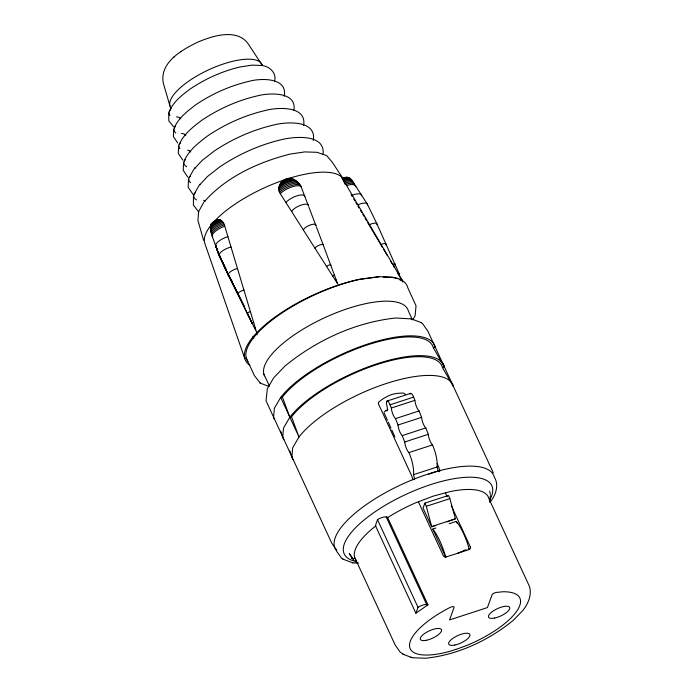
<?xml version="1.0" encoding="UTF-8"?>
<svg xmlns="http://www.w3.org/2000/svg" width="693" height="693" viewBox="0 0 693 693"><rect width="100%" height="100%" fill="white"/><g stroke="black" fill="none" stroke-linecap="round" stroke-linejoin="round"><path stroke-width="1.04" d="M489.665 491.086L490.341 494.395M168.78 112.794L168.789 120.773L173.501 126.68M173.718 129.409L173.38 136.564L177.729 143.018M178.655 146.024L178.3 153.439L182.796 160.092M183.584 162.638L183.221 170.322L187.864 177.157M188.522 179.253L188.141 187.197L192.931 194.231M193.46 195.868L193.39 205.163L198.839 212.032M274.497 81.28C277.053 73.397 269.69 66.329 262.231 65.584M284.191 96.275C288.123 77.079 260.144 78.11 248.969 81.341L248.371 81.497C229.79 85.871 212.153 93.806 196.31 104.418L195.885 104.712C187.448 111.114 178.499 117.897 174.246 127.945M293.936 110.222C296.968 90.965 268.33 92.94 257.259 95.885L256.653 96.041C237.223 100.606 218.78 108.914 202.2 120.01L201.776 120.305C192.983 126.984 183.628 134.052 179.192 144.542M303.612 125.476C307.077 105.31 277.07 107.328 265.54 110.421L264.943 110.577C244.655 115.35 225.398 124.021 208.099 135.603L207.675 135.897C198.51 142.862 188.756 150.208 184.139 161.14M313.305 140.436C316.892 119.551 285.689 121.803 273.83 124.957L273.224 125.112C252.087 130.085 232.025 139.12 213.99 151.195L202.113 160.499L193.867 169.3L189.076 177.737M323.059 154.392C325.606 133.489 293.971 136.625 282.112 139.501L281.514 139.657C259.52 144.828 238.643 154.227 219.889 166.788L207.553 176.455L198.978 185.603L194.023 194.335M291.866 179.244L291.571 178.473C283.775 176.802 275.182 186.4 280.275 193.676L337.673 283.922L323.44 245.556A4.652 1.611 -24.8 0 0 319.949 244.915A4.652 1.611 -24.8 0 0 315.012 248.302M283.827 439.76A88.271 30.561 -24.8 0 1 282.718 436.98L283.55 427.979L289.839 417.195A88.271 30.561 -24.8 0 1 377.287 363.686A88.271 30.561 -24.8 0 1 444.343 366.831L433.342 347.851A86.235 29.86 -24.8 0 0 367.836 344.785A86.235 29.86 -24.8 0 0 282.397 397.063L280.7 397.41L274.411 408.194L273.579 417.195A88.271 30.561 -24.8 0 0 274.229 419.083M292.966 459.546A88.271 30.561 -24.8 0 1 291.857 456.765L292.689 447.756L298.978 436.98A88.271 30.561 -24.8 0 1 386.425 383.463A88.271 30.561 -24.8 0 1 453.482 386.616L442.481 367.636A86.235 29.86 -24.8 0 0 376.975 364.561A86.235 29.86 -24.8 0 0 291.536 416.839L289.839 417.195L282.397 397.063M334.658 275.19L332.553 275.883M336.529 280.137L335.481 280.474M337.465 282.605L336.997 282.701M489.726 502.321L490.349 495.53M414.362 479.773A4.643 1.412 71.9 0 0 413.452 474.696L413.6 473.267A19.213 5.821 71.9 0 0 408.905 452.59A7.432 2.252 71.9 0 1 404.729 441.987L402.209 435.611A7.432 2.252 71.9 0 1 398.025 425.008L395.512 418.624A7.432 2.252 71.9 0 1 391.328 408.021L390.055 404.799A5.579 1.689 71.9 0 0 387.266 401.022A5.579 1.689 71.9 0 0 386.668 404.764L386.937 405.951A5.579 1.689 71.9 0 1 387.378 408.298L387.413 408.948A5.631 1.707 71.9 0 1 385.862 410.516L383.887 412.396M438.002 471.413A4.643 1.412 71.9 0 0 437.023 467.013L437.17 465.583A19.213 5.821 71.9 0 0 432.484 444.906A7.432 2.252 71.9 0 1 428.3 434.303L425.779 427.928A7.432 2.252 71.9 0 1 421.604 417.325L419.083 410.94A7.432 2.252 71.9 0 1 414.899 400.337L413.626 397.106A5.579 1.689 71.9 0 0 410.117 394.196M377.52 519.689L375.398 525.597L415.887 613.227L427.971 604.816L387.482 517.186L386.192 516.952A6.965 2.417 -24.8 0 0 377.52 519.689L418.009 607.319L415.887 613.227M447.106 521.838L455.44 518.797L449.878 498.622L448.414 495.46L424.844 503.144L423.068 508.09L431.73 526.845L435.836 525.511M431.73 526.845L426.308 506.306L424.844 503.144M455.613 649.558L466.909 645.4A60.395 20.911 -24.8 0 0 517.013 610.784A60.395 20.911 -24.8 0 0 502.936 591.753L495.859 592.489A3.006 1.039 -24.8 0 0 492.03 594.837L487.448 607.579L449.558 619.923L454.062 607.414A3.517 1.221 -24.8 0 0 450.623 607.233L448.847 608.056A60.395 20.911 -24.8 0 0 409.537 646.179A60.395 20.911 -24.8 0 0 452.477 650.536L455.682 649.358M169.3 111.348C173.371 101.732 181.912 95.236 189.986 89.12L190.41 88.825C205.535 78.707 222.358 71.128 240.081 66.961L252.044 65.142L261.218 65.454M203.69 202.469L198.605 211.634L197.938 220.452L203.577 240.28M412.803 319.863L415.133 315.722L416.017 305.76L407.779 287.699A88.271 30.561 -24.8 0 0 393.252 277.313L383.229 277.001M490.54 501.567C495.79 495.105 499.255 484.762 494.308 477.191A87.344 30.241 -24.8 0 0 401.801 484.381A87.344 30.241 -24.8 0 0 336.027 550.199M399.532 274.506L376.949 223.9L367.299 204.071L355.596 185.889M171.292 108.377A50.511 17.49 -24.8 0 1 207.579 70.331A50.511 17.49 -24.8 0 1 262.3 65.315L249.159 45.305C238.409 27.642 213.193 35.646 198.137 41.978C182.51 49.472 159.303 62.249 163.288 83.117L169.958 105.977M204.21 201.776C226.308 176.75 258.151 162.24 290.012 154.097L304.825 151.914L317.039 152.304L326.715 155.639L332.363 162.361L343.165 178.82M280.726 183.186L281.713 182.155A4.825 1.672 -24.8 0 1 288.392 178.716M215.792 221.032C219.395 216.814 224.194 222.366 224.783 226.204L256.471 331.912L247.392 313.652M173.822 57.181L174.645 56.54M180.691 51.776L181.254 51.343M343.425 179.859A3.915 1.351 -24.8 0 1 343.044 180.189L342.264 178.101A4.825 1.672 -24.8 0 1 346.067 177.746M402.988 281.808L342.264 178.101M401.559 279.548L402.009 279.175L401.403 279.175M433.342 347.851L435.204 347.046A88.271 30.561 -24.8 0 0 368.148 343.901A88.271 30.561 -24.8 0 0 280.7 397.41L298.978 436.98L291.536 416.839M442.481 367.636L444.343 366.831M418.39 501.784L443.338 555.777A2.322 2.14 5.3 0 0 445.504 557.094L457.536 553.335L466.017 549.644M342.437 178.257L346.621 177.036L348.822 177.677M398.518 274.211L399.731 274.099M428.473 474.289L437.993 471.006M387.066 401.056L410.646 393.373M390.055 404.799L413.626 397.106M391.328 408.021L414.899 400.337M385.862 410.516L387.915 409.84M395.512 418.624L419.083 410.94M398.025 425.008L421.604 417.325M402.209 435.611L425.779 427.928M404.729 441.987L428.3 434.303M408.905 452.59L432.484 444.906M413.452 474.696L437.023 467.013M426.308 506.306L449.878 498.622M431.86 526.481L455.44 518.797M432.761 529.071L433.974 530.647A32.519 9.858 71.9 0 1 444.958 554.426L445.755 557.181L432.761 529.071L435.836 528.066M449.159 523.726L456.332 521.387L457.545 522.964A32.519 9.858 71.9 0 1 468.529 546.742L469.326 549.497L457.536 553.335M218.971 219.456L213.34 221.786L210.845 224.211L210.967 225.364M253.759 322.358L252.321 323.111L252.538 323.553M255.379 327.728L254.885 328.317M445.504 557.103L446.11 557.025M379.045 276.862L358.801 279.444A88.591 30.674 -24.8 0 0 269.638 321.145A88.591 30.674 -24.8 0 0 249.826 365.176M358.177 563.27L352.425 562.751M418.009 607.319A6.965 2.417 -24.8 0 1 426.68 604.582L427.971 604.816M411.521 318.919L395.608 318C355.085 322.392 316.458 340.332 285.031 365.999L273.744 377.754L267.299 388.686L266.06 400.84L331.704 543.017L336.651 550.129M410.793 657.189L412.751 657.77L425.831 658.237C457.934 654.764 488.539 640.549 513.435 620.209L522.808 610.498C528.109 603.993 532.111 594.819 529.443 586.391L488.955 498.761A73.406 25.416 -24.8 0 0 450.017 491.623L433.194 496.145L415.592 502.841A73.406 25.416 -24.8 0 0 387.162 517.914M420.755 322.453L422.609 323.657L427.884 331.219L493.329 472.869M246.154 357.848L254.366 375.554L260.351 383.16M336.486 551.056L341.441 558.056L343.304 559.26M354.556 557.103L395.036 644.724L400.138 652.122L403.854 654.538M411.044 318.737L421.275 322.652M260.031 383.047L269.144 386.529M353.179 558.558L351.238 557.813L352.702 558.627M355.648 561.928L358.047 562.837M342.775 559.06L352.902 562.933M402.806 654.14L411.755 657.562M291.623 211.521A9.321 3.231 -24.8 0 1 301.412 205.007A9.321 3.231 -24.8 0 1 308.48 206.029L300.606 185.533L296.335 181.228A9.91 3.309 -24.5 0 0 288.834 180.925A9.91 3.309 -24.5 0 0 278.933 186.902M353.439 559.476L349.376 553.724L353.984 560.472M226.342 270.001L219.326 255.873L215.679 245.703L219.179 255.5L228.447 275.303L231.765 280.864M351.056 194.62L352.122 196.396M353.707 199.073L354.773 200.857M355.83 202.642L356.886 204.418M357.952 206.202L359.009 207.987M360.603 210.663L361.694 212.5M362.786 214.336L363.877 216.173M364.968 218.009L366.606 220.764M367.697 222.6L382.441 247.401M383.532 249.237L387.361 255.665M390.635 261.174L392.273 263.929M394.456 267.602L393.364 265.765A2.322 0.806 -24.8 0 0 393.901 265.497M397.73 273.12L402.919 281.843M232.579 282.207L228.3 275.026L219.144 254.643L228.162 274.74L252.243 323.475L247.444 313.401M244.508 306.566L228.24 274.367L237.968 294.568M345.357 184.65L344.057 182.19M228.162 274.74L238.427 294.802A4.652 1.611 -24.8 0 1 238.912 292.489A4.652 1.611 -24.8 0 1 244.04 290.098M226.299 269.889L219.179 255.5L215.592 245.287L219.023 255.128L228.447 275.303M237.881 293.702L247.479 313.842M412.335 319.655L408.411 311.174A78.976 27.348 -24.8 0 0 326.793 316.753A78.976 27.348 -24.8 0 0 264.501 375.866M437.101 463.513L438.452 466.441A4.643 1.412 71.9 0 1 439.683 471.76M445.374 492.87L447.184 496.794M451.264 505.63L470.322 546.872M456.332 521.387L457.224 523.319M386.192 516.952L426.68 604.582M263.799 373.943L269.023 385.247M384.329 413.383L387.413 420.244M388.297 422.202L390.939 428.083M391.814 430.041L394.906 436.911M468.84 548.414L469.178 549.402A2.33 1.958 30.2 0 0 470.322 546.864M252.954 336.278L253.794 338.201M308.853 207.016L315.965 225.788A6.973 2.417 -24.8 0 0 310.724 224.827A6.973 2.417 -24.8 0 0 303.317 229.911M316.337 226.776L323.068 244.56M219.326 255.873L212.223 236.365M289.778 450.883L291.857 456.765M280.639 431.098L282.718 436.98M244.82 358.688L204.704 243.035A76.481 26.481 -24.8 0 1 210.334 226.074M256.488 332.822L257.094 334.832M176.55 116.918A4.643 4.123 19.8 0 1 180.812 118.737M169.976 115.523A4.643 4.123 19.8 0 1 170.712 109.711M181.488 133.515A4.643 4.123 19.8 0 1 185.759 135.334M175.779 132.943A4.643 4.123 19.8 0 1 175.658 126.308M179.868 148.718A4.643 4.123 19.8 0 1 180.604 142.905M199.74 184.312A4.643 4.123 19.8 0 1 200.121 184.633M190.618 182.735A4.643 4.123 19.8 0 1 190.497 176.1M194.794 167.715A4.643 4.123 19.8 0 1 195.253 168.104M187.638 150.173A4.643 4.123 19.8 0 1 190.705 151.932M247.817 361.486A88.271 30.561 -24.8 0 1 275.909 317.177A88.271 30.561 -24.8 0 1 360.958 279.106L378.872 276.637L391.606 277.287A88.591 30.674 -24.8 0 1 397.314 278.707M186.72 166.736A4.643 4.123 19.8 0 1 185.551 159.503M399.263 279.504A88.591 30.674 -24.8 0 1 401.784 280.899M196.613 199.93A4.643 4.123 19.8 0 1 195.443 192.697M203.638 200.312A4.643 4.123 19.8 0 1 205.137 201.299M213.522 222.228A76.481 26.481 -24.8 0 1 287.69 178.768A76.481 26.481 -24.8 0 1 344.213 180.535M412.69 479.781A4.643 1.412 71.9 0 0 411.469 475.355L378.569 404.14A2.322 2.14 5.3 0 1 379.149 401.723A44.543 40.965 5.3 0 1 390.393 394.993L392.429 394.3A44.551 37.457 30.2 0 1 402.876 393.078A2.33 1.958 30.2 0 1 405.258 394.577M355.734 561.434A81.306 28.153 -24.8 0 1 406.063 494.317A81.306 28.153 -24.8 0 1 490.133 499.246M356.219 560.516A73.406 25.416 -24.8 0 1 375.961 525.779M358.151 204.695A9.321 3.231 -24.8 0 1 367.333 204.929M344.118 180.708A10.915 3.777 -24.8 0 1 352.546 181.705M343.563 179.842A9.91 3.43 -24 0 1 351.723 180.7M381.219 244.421A4.652 1.611 -24.8 0 1 385.802 244.984M352.555 195.062A10.707 3.708 -24.8 0 1 361.538 195.842M343.096 179.132A8.784 3.041 -24.8 0 1 350.658 179.712M344.75 181.722A11.694 4.045 -24.8 0 1 353.404 182.883M345.443 182.857A12.249 4.245 -24.8 0 1 354.175 184.147M369.681 224.558A6.973 2.417 -24.8 0 1 376.975 224.575M346.959 185.421A12.448 4.314 -24.8 0 1 355.691 186.772M342.766 179.166A4.34 1.499 -24.8 0 1 342.68 179.409M342.255 178.378A4.34 1.499 -24.8 0 1 342.706 178.681M342.203 178.144A3.915 1.351 -24.8 0 1 344.118 178.482M344.395 180.578A4.825 1.672 -24.8 0 1 343.503 181.116M342.714 178.603A7.502 2.599 -24.8 0 1 349.688 178.933M346.179 184.104A12.561 4.349 -24.8 0 1 354.868 185.49M392.749 264.276A2.322 0.806 -24.8 0 1 394.897 263.851A2.322 0.806 -24.8 0 1 394.776 264.865M220.149 256.358A9.321 3.231 -24.8 0 1 221.24 251.836A9.321 3.231 -24.8 0 1 231.072 247.08M211.105 231.315A10.915 3.777 -24.8 0 1 212.794 226.559A10.915 3.777 -24.8 0 1 222.306 221.379M211.01 229.868A9.91 3.352 -25.5 0 1 212.5 225.476A9.91 3.352 -25.5 0 1 221.517 220.582M216.407 246.725A10.707 3.708 -24.8 0 1 217.957 241.874A10.707 3.708 -24.8 0 1 227.928 236.642M211.096 228.344A8.784 3.041 -24.8 0 1 212.335 224.324A8.784 3.041 -24.8 0 1 220.686 219.993M210.819 232.138A11.694 4.045 -24.8 0 1 223.042 222.358M211.703 234.277A12.249 4.245 -24.8 0 1 223.709 223.501M229.14 275.649A6.973 2.417 -24.8 0 1 229.859 272.176A6.973 2.417 -24.8 0 1 237.56 268.589M212.69 237.093A12.448 4.314 -24.8 0 1 224.783 226.204M212.205 235.698A12.561 4.349 -24.8 0 1 224.289 224.792M211.304 226.949A7.502 2.599 -24.8 0 1 212.266 223.389A7.502 2.599 -24.8 0 1 219.837 219.612M212.673 222.973A4.825 1.672 -24.8 0 1 213.037 222.444M213.6 221.89A4.825 1.672 -24.8 0 1 218.122 219.525M215.367 221.448A4.34 1.499 -24.8 0 1 215.844 220.894M215.991 220.755A4.34 1.499 -24.8 0 1 216.519 220.322M214.899 221.344A3.915 1.351 -24.8 0 1 217.299 219.811M247.713 313.955A2.322 0.806 -24.8 0 1 247.955 312.803A2.322 0.806 -24.8 0 1 250.519 311.599M278.759 188.271A10.915 3.777 -24.8 0 1 289.397 181.878A10.915 3.777 -24.8 0 1 297.635 182.112M285.949 202.599A10.707 3.708 -24.8 0 1 296.691 195.928A10.707 3.708 -24.8 0 1 304.851 196.44M279.322 185.585A8.784 3.041 -24.8 0 1 288.21 180.007A8.784 3.041 -24.8 0 1 294.915 180.501M278.811 189.657A11.694 4.045 -24.8 0 1 290.02 183.013A11.694 4.045 -24.8 0 1 298.796 183.143M279.088 191.034A12.249 4.245 -24.8 0 1 290.662 184.26A12.249 4.245 -24.8 0 1 299.792 184.286M280.275 193.676A12.448 4.314 -24.8 0 1 291.97 186.876A12.448 4.314 -24.8 0 1 301.221 186.85M284.156 180.526A4.34 1.499 -24.8 0 1 285.161 180.093M285.906 179.833A4.34 1.499 -24.8 0 1 286.625 179.652M282.857 181.263A3.915 1.351 -24.8 0 1 286.555 179.444M279.92 184.338A7.502 2.599 -24.8 0 1 287.682 179.305A7.502 2.599 -24.8 0 1 293.408 179.937M279.582 192.385A12.561 4.349 -24.8 0 1 291.303 185.603A12.561 4.349 -24.8 0 1 300.606 185.533M326.706 266.684A2.322 0.806 -24.8 0 1 329.175 264.995A2.322 0.806 -24.8 0 1 330.925 265.315M494.646 618.035A11.616 4.019 -24.8 0 0 509.753 607.674A11.616 4.019 -24.8 0 0 492.957 611.165A11.616 4.019 -24.8 0 0 494.646 618.035M426.455 640.263A11.616 4.019 -24.8 0 0 441.562 629.902A11.616 4.019 -24.8 0 0 424.774 633.393A11.616 4.019 -24.8 0 0 426.455 640.263M454.833 645.044A11.616 4.019 -24.8 0 0 469.941 634.684A11.616 4.019 -24.8 0 0 453.144 638.166A11.616 4.019 -24.8 0 0 454.833 645.044"/></g></svg>
